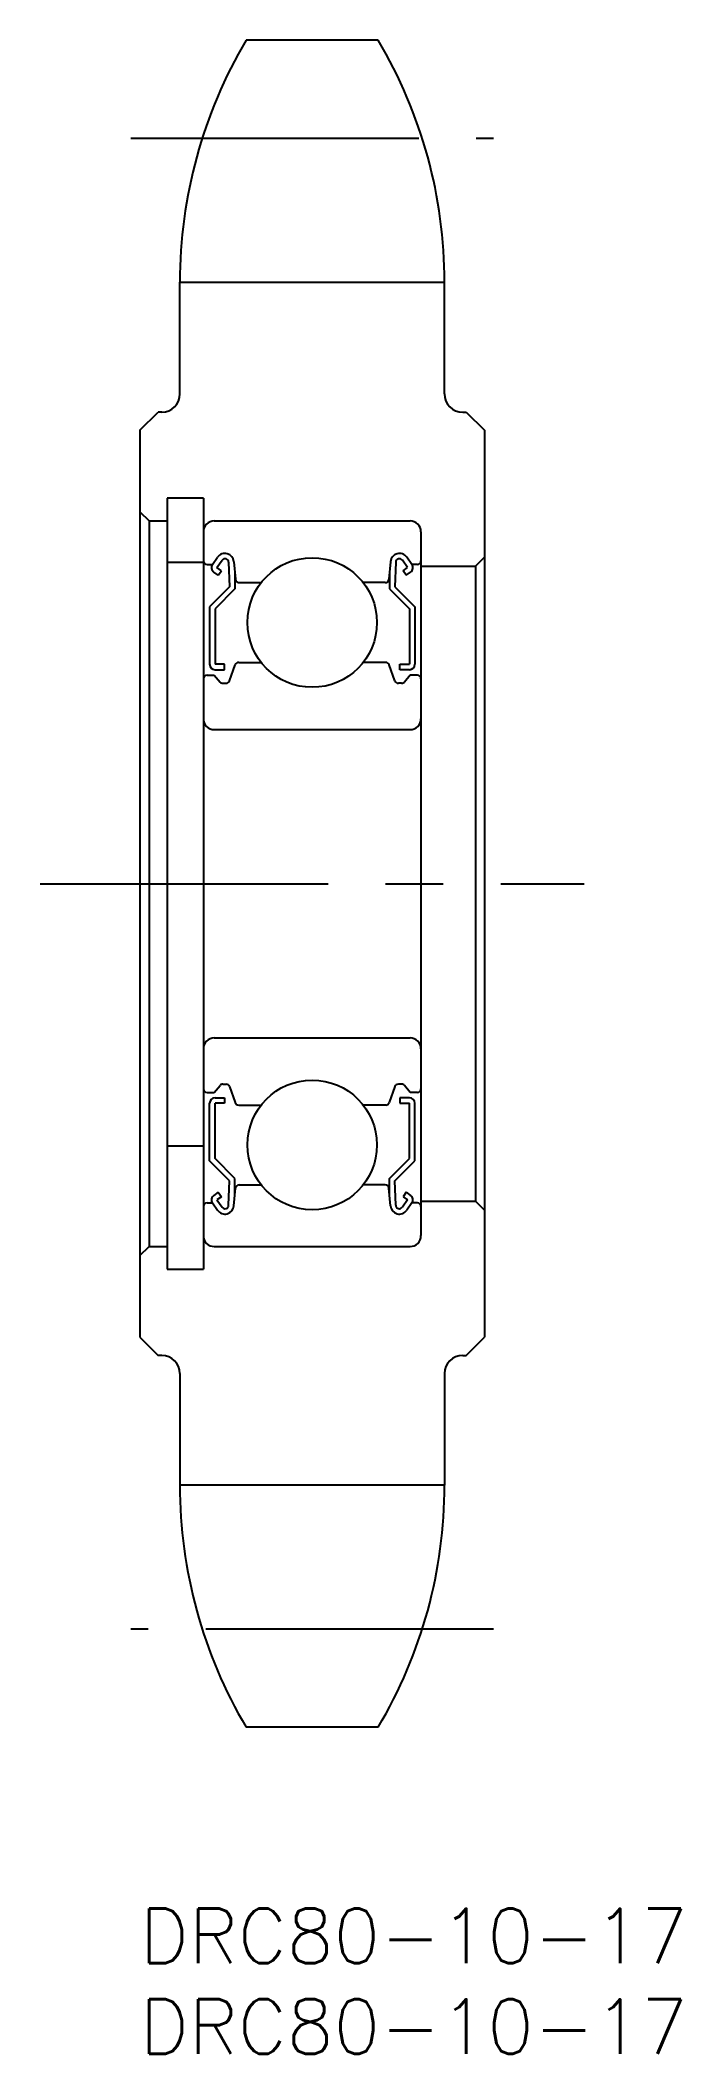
# Model space of a CAD drawing. Extents: x -5 to 30, y -8 to 103.
import ezdxf

# ---------------------------------------------------------------- set-up
doc = ezdxf.new("R2010")
doc.units = 0
doc.header["$LTSCALE"] = 0.5
doc.linetypes.add('CENTER', pattern=[50.8, 31.75, -6.35, 6.35, -6.35])
doc.layers.get('0').update_dxf_attribs({"linetype": 'CONTINUOUS'})
doc.layers.add('CENTER', color=1, linetype='CENTER')
doc.styles.get("Standard").update_dxf_attribs({"font": 'txt.shx', "height": 3, "bigfont": 'bigfont.shx'})

# ---------------------------------------------------------------- blocks, each defined once
blk = doc.blocks.new('*U3')
at = {"color": 7, "linetype": 'CONTINUOUS'}
blk.add_text('DRC80-10-17', height=3, dxfattribs=at).set_placement((0, -3))
blk = doc.blocks.new('*U4')
at = {"color": 7, "linetype": 'CONTINUOUS'}
blk.add_text('DRC80-10-17', height=3, dxfattribs=at).set_placement((0, -8))

msp = doc.modelspace()

# ---------------------------------------------------------------- linework, layer by layer
at = {"color": 7, "linetype": 'CONTINUOUS'}
for p, q in [((13.143802, 103), (5.856889, 103)), ((2.2, 89.66), (16.8, 89.66)), ((2.2, 83.5), (2.2, 89.66)), ((16.8, 83.5), (16.8, 89.66)), ((16.8, 86.58), (16.8001, 86.58)), ((16.8, 85.04), (16.8, 85.0401)), ((0, 81.5), (1, 82.5)), ((1.2, 82.5), (1, 82.5)), ((17.8, 82.5), (18, 82.5)), ((18, 82.5), (19, 81.5)), ((0, 81.5), (0, 31.5)), ((19, 81.5), (19, 31.5)), ((1.5, 77.75), (1.5, 35.25)), ((3.5, 77.75), (1.5, 77.75)), ((3.5, 77.75), (3.5, 35.25)), ((0, 77), (0.5, 76.5)), ((0.5, 76.5), (0.5, 36.5)), ((0.5, 76.5), (1.5, 76.5)), ((4.1, 76.5), (14.9, 76.5)), ((15.5, 75.9), (15.5, 37.1)), ((3.9999, 74.09981), (4.278643, 74.496961)), ((15.0001, 74.09981), (14.721358, 74.496961)), ((18.5, 74), (19, 74.5)), ((1.5, 74.229079), (3.5, 74.229079)), ((3.7, 74.09999), (4.000027, 74.09999)), ((4.319032, 73.509965), (4.073551, 73.681602)), ((4.246028, 73.927975), (4.528243, 74.330057)), ((4.491028, 73.75495), (4.246028, 73.927975)), ((4.319032, 73.509965), (4.491028, 73.75495)), ((4.891806, 74.222595), (4.941991, 72.873941)), ((5.185949, 74.253865), (5.272061, 73.282332)), ((5.242, 73.62099), (5.242, 72.74999)), ((13.814051, 74.253865), (13.727939, 73.282332)), ((13.758, 73.62099), (13.758, 72.74999)), ((14.108195, 74.222595), (14.05801, 72.873941)), ((14.753973, 73.927975), (14.471758, 74.330057)), ((14.508972, 73.75495), (14.753973, 73.927975)), ((14.680969, 73.509965), (14.508972, 73.75495)), ((14.680969, 73.509965), (14.926449, 73.681602)), ((15.3, 74.09999), (14.999973, 74.09999)), ((15.5, 74), (18.5, 74)), ((18.5, 74), (18.5, 39)), ((4.941991, 72.873941), (3.842, 71.77398)), ((5.242, 72.74999), (4.142, 71.65001)), ((5.47128, 73.09999), (6.686031, 73.09999)), ((13.52872, 73.09999), (12.31397, 73.09999)), ((13.758, 72.74999), (14.858, 71.65001)), ((14.05801, 72.873941), (15.158, 71.77398)), ((3.842, 71.77398), (3.842, 68.59999)), ((4.142, 71.65001), (4.142, 68.59999)), ((14.858, 71.65001), (14.858, 68.59999)), ((15.158, 71.77398), (15.158, 68.59999)), ((3.7, 67.99998), (4.099977, 67.99998)), ((4.099977, 67.99998), (4.417605, 67.621435)), ((4.662, 68.59999), (4.142, 68.59999)), ((4.142, 68.29999), (4.662, 68.29999)), ((4.662, 68.29999), (4.662, 68.59999)), ((4.933822, 67.681488), (5.257184, 68.568482)), ((5.445087, 68.69998), (6.686023, 68.69998)), ((13.554913, 68.69998), (12.313978, 68.69998)), ((14.066179, 67.681488), (13.742816, 68.568482)), ((14.338, 68.59999), (14.858, 68.59999)), ((14.338, 68.29999), (14.338, 68.59999)), ((14.858, 68.29999), (14.338, 68.29999)), ((14.900024, 67.99998), (14.582395, 67.621435)), ((15.3, 67.99998), (14.900024, 67.99998)), ((4.570816, 67.54999), (4.745919, 67.54999)), ((14.429185, 67.54999), (14.254081, 67.54999)), ((4.1, 65), (14.9, 65)), ((4.1, 48), (14.9, 48)), ((3.7, 45.00002), (4.099977, 45.00002)), ((3.842, 41.22602), (3.842, 44.40001)), ((4.099977, 45.00002), (4.417605, 45.378566)), ((4.142, 44.70001), (4.662, 44.70001)), ((4.142, 41.34999), (4.142, 44.40001)), ((4.662, 44.40001), (4.142, 44.40001)), ((4.570816, 45.45001), (4.745919, 45.45001)), ((4.662, 44.70001), (4.662, 44.40001)), ((4.933822, 45.318512), (5.257184, 44.431518)), ((14.066179, 45.318512), (13.742816, 44.431518)), ((14.429185, 45.45001), (14.254081, 45.45001)), ((14.338, 44.70001), (14.338, 44.40001)), ((14.858, 44.70001), (14.338, 44.70001)), ((14.338, 44.40001), (14.858, 44.40001)), ((14.900024, 45.00002), (14.582395, 45.378566)), ((14.858, 41.34999), (14.858, 44.40001)), ((15.3, 45.00002), (14.900024, 45.00002)), ((15.158, 41.22602), (15.158, 44.40001)), ((5.445087, 44.30002), (6.686023, 44.30002)), ((13.554913, 44.30002), (12.313978, 44.30002)), ((1.5, 42.049859), (3.5, 42.049859)), ((4.941991, 40.12606), (3.842, 41.22602)), ((5.242, 40.25001), (4.142, 41.34999)), ((13.758, 40.25001), (14.858, 41.34999)), ((14.05801, 40.12606), (15.158, 41.22602)), ((4.891806, 38.777406), (4.941991, 40.12606)), ((5.242, 39.37901), (5.242, 40.25001)), ((13.758, 39.37901), (13.758, 40.25001)), ((14.108195, 38.777406), (14.05801, 40.12606)), ((3.7, 38.90001), (4.000027, 38.90001)), ((3.9999, 38.900191), (4.278643, 38.50304)), ((4.319032, 39.490035), (4.073551, 39.318399)), ((4.491028, 39.24505), (4.246028, 39.072026)), ((4.246028, 39.072026), (4.528243, 38.669944)), ((4.319032, 39.490035), (4.491028, 39.24505)), ((5.185949, 38.746135), (5.272061, 39.717668)), ((5.47128, 39.90001), (6.686031, 39.90001)), ((13.52872, 39.90001), (12.31397, 39.90001)), ((13.814051, 38.746135), (13.727939, 39.717668)), ((14.753973, 39.072026), (14.471758, 38.669944)), ((14.680969, 39.490035), (14.508972, 39.24505)), ((14.508972, 39.24505), (14.753973, 39.072026)), ((14.680969, 39.490035), (14.926449, 39.318399)), ((15.0001, 38.900191), (14.721358, 38.50304)), ((15.3, 38.90001), (14.999973, 38.90001)), ((15.5, 39), (18.5, 39)), ((18.5, 39), (19, 38.5)), ((0, 36), (0.5, 36.5)), ((0.5, 36.5), (1.5, 36.5)), ((4.1, 36.5), (14.9, 36.5)), ((7, 36.5), (7, 36.5001)), ((9.5, 36.5), (9.5001, 36.5)), ((1.5, 35.25), (3.5, 35.25)), ((0, 31.5), (1, 30.5)), ((18, 30.5), (19, 31.5)), ((1.2, 30.5), (1, 30.5)), ((17.8, 30.5), (18, 30.5)), ((2.2, 29.5), (2.2, 23.34)), ((16.8, 29.5), (16.8, 23.34)), ((16.8, 23.34), (2.2, 23.34)), ((13.143111, 10), (5.856198, 10))]:
    msp.add_line(p, q, dxfattribs=at)
for centre in [(9.5, 70.89998), (9.5, 42.10002)]:
    msp.add_circle(centre, 3.5719, dxfattribs=at)
for centre, radius, start, end in [((28.36, 89.66), 26.16, 149.34024415, 180), ((-9.36, 89.66), 26.16, 0, 30.65975585), ((1.2, 83.5), 1, 270, 0), ((17.8, 83.5), 1, 180, 270), ((4.1, 75.9), 0.6, 90, 180), ((14.9, 75.9), 0.6, 0, 90), ((4.687902, 74.209721), 0.5, 5.065195, 144.936745), ((4.691944, 74.215158), 0.2, 2.131062, 144.935553), ((14.312099, 74.209721), 0.5, 35.063255, 174.934805), ((14.308056, 74.215158), 0.2, 35.064447, 177.868938), ((3.7, 74.29999), 0.2, 180, 270), ((4.245456, 73.927465), 0.3, 144.936745, 235.039255), ((5.47128, 73.29999), 0.2, 185.065195, 270), ((13.52872, 73.29999), 0.2, 270, 354.934805), ((14.754545, 73.927465), 0.3, 304.960745, 35.063255), ((15.3, 74.29999), 0.2, 270, 0), ((3.7, 67.79998), 0.2, 90, 180), ((4.142, 68.59999), 0.3, 180, 270), ((5.445087, 68.49998), 0.2, 90, 159.970177), ((13.554913, 68.49998), 0.2, 20.029823, 90), ((14.858, 68.59999), 0.3, 270, 0), ((15.3, 67.79998), 0.2, 0, 90), ((4.570816, 67.74999), 0.2, 219.999223, 270), ((4.745919, 67.74999), 0.2, 270, 339.970177), ((14.254081, 67.74999), 0.2, 200.029823, 270), ((14.429185, 67.74999), 0.2, 270, 320.000777), ((4.1, 65.6), 0.6, 180, 270), ((14.9, 65.6), 0.6, 270, 0), ((4.1, 47.4), 0.6, 90, 180), ((14.9, 47.4), 0.6, 0, 90), ((3.7, 45.20002), 0.2, 180, 270), ((4.142, 44.40001), 0.3, 90, 180), ((4.570816, 45.25001), 0.2, 90, 140.000777), ((4.745919, 45.25001), 0.2, 20.029823, 90), ((5.445087, 44.50002), 0.2, 200.029823, 270), ((13.554913, 44.50002), 0.2, 270, 339.970177), ((14.254081, 45.25001), 0.2, 90, 159.970177), ((14.429185, 45.25001), 0.2, 39.999223, 90), ((14.858, 44.40001), 0.3, 0, 90), ((15.3, 45.20002), 0.2, 270, 0), ((3.7, 38.70001), 0.2, 90, 180), ((4.245456, 39.072535), 0.3, 124.960745, 215.063255), ((5.47128, 39.70001), 0.2, 90, 174.934805), ((13.52872, 39.70001), 0.2, 5.065195, 90), ((14.754545, 39.072535), 0.3, 324.936745, 55.039255), ((15.3, 38.70001), 0.2, 0, 90), ((4.687902, 38.79028), 0.5, 215.063255, 354.934805), ((4.691944, 38.784843), 0.2, 215.064447, 357.868938), ((14.312099, 38.79028), 0.5, 185.065195, 324.936745), ((14.308056, 38.784843), 0.2, 182.131062, 324.935553), ((4.1, 37.1), 0.6, 180, 270), ((14.9, 37.1), 0.6, 270, 0), ((1.2, 29.5), 1, 0, 90), ((17.8, 29.5), 1, 90, 180), ((28.36, 23.34), 26.16, 180, 210.65975585), ((-9.36, 23.34), 26.16, 329.34024415, 0)]:
    msp.add_arc(centre, radius, start, end, dxfattribs=at)
at = {"layer": 'CENTER', "color": 1, "linetype": 'CENTER'}
for p, q in [((-0.5, 97.6), (19.5, 97.6)), ((-5.5, 56.5), (24.5, 56.5)), ((19.5, 15.4), (-0.5, 15.4))]:
    msp.add_line(p, q, dxfattribs=at)

# ---------------------------------------------------------------- block references
at = {"color": 7, "linetype": 'CONTINUOUS'}
for name in ['*U3', '*U4']:
    msp.add_blockref(name, (0, 0), dxfattribs=at)

doc.saveas('drawing.dxf')
